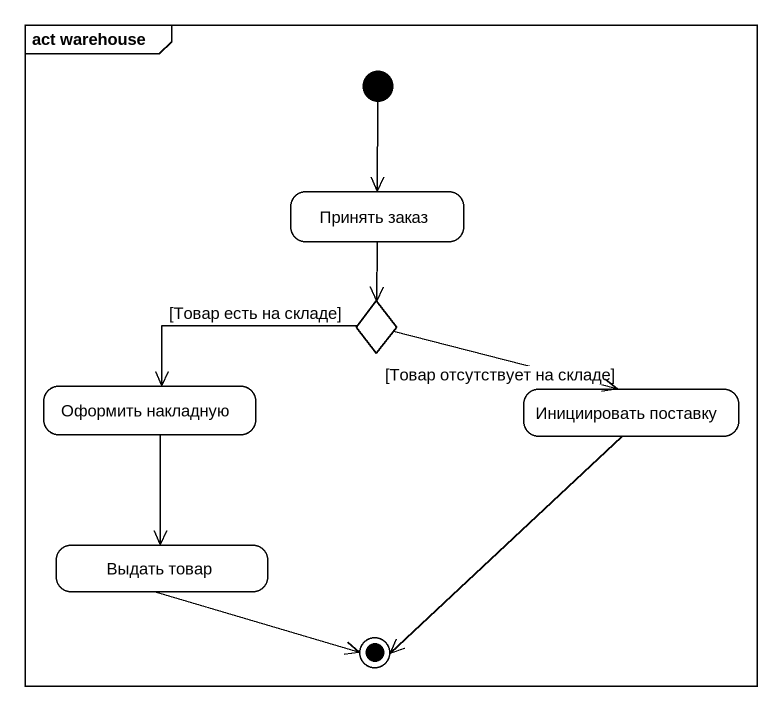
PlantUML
@startuml
mainframe act warehouse
hide empty description
state "Принять заказ" as Принять_заказ
state choice1 <<choice>>
state "Оформить накладную" as Оформить_накладную
state "Инициировать поставку" as Инициировать_поставку
state "Выдать товар" as Выдать_товар
[*] --> Принять_заказ
Принять_заказ --> choice1
choice1 -left-> Оформить_накладную : [Товар есть на складе]
choice1 -right-> Инициировать_поставку : [Товар отсутствует на складе]
Оформить_накладную --> Выдать_товар
Инициировать_поставку --> [*]
Выдать_товар -right-> [*]
@enduml
